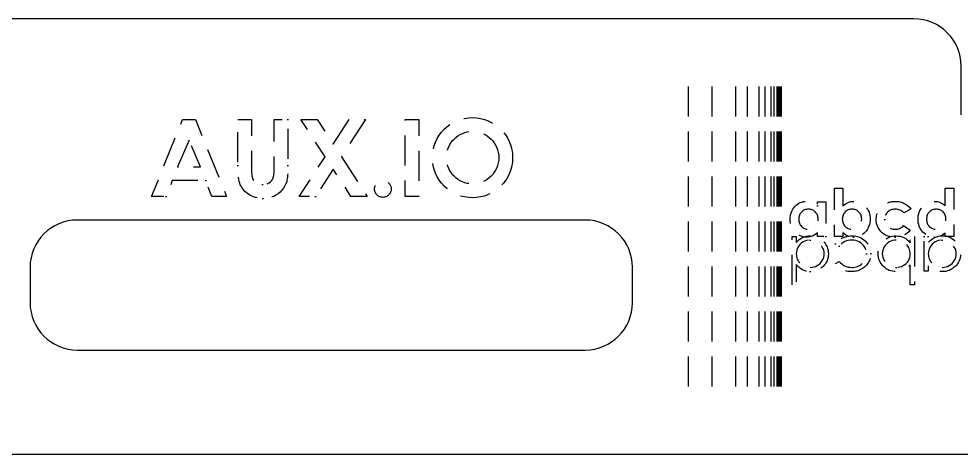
# Model space of a CAD drawing. Extents: x -120 to 11, y -9 to 20.
# Drawn here: x -54.64 to -14.75, y -9.21 to 9.21 of the extents above; entities that cross this region are included whole.
import ezdxf

# ---------------------------------------------------------------- set-up
doc = ezdxf.new("R2010")
doc.units = 0
doc.linetypes.add('HIDDEN', pattern=[1.905, 1.27, -0.635])
doc.layers.add('CUT', color=8, linetype='CONTINUOUS')
doc.layers.add('ENGRAVE', color=5, linetype='HIDDEN')

msp = doc.modelspace()

# ---------------------------------------------------------------- linework, layer by layer
at = {"layer": 'CUT'}
for p, q in [((-16.753, 9.207), (-88.608, 9.207)), ((-14.753, 5.144), (-14.753, 7.207)), ((-30.668, 0.698), (-52.168, 0.698)), ((-54.168, -1.302), (-54.168, -2.803)), ((-28.668, -2.803), (-28.668, -1.302)), ((-52.168, -4.803), (-30.668, -4.803)), ((-107.649, -9.207), (-6.326, -9.207))]:
    msp.add_line(p, q, dxfattribs=at)
for centre, start, end in [((-16.753, 7.207), 0, 90), ((-52.168, -1.302), 90, 180), ((-30.668, -1.302), 0, 90), ((-52.168, -2.803), 180, 270), ((-30.668, -2.803), 270, 0)]:
    msp.add_arc(centre, 2, start, end, dxfattribs=at)
at = {"layer": 'ENGRAVE'}
for p, q in [((-26.311, 6.35), (-26.311, -6.35)), ((-25.311, 6.35), (-25.311, -6.35)), ((-24.311, 6.35), (-24.311, -6.35)), ((-23.811, 6.35), (-23.811, -6.35)), ((-23.311, 6.35), (-23.311, -6.35)), ((-23.061, 6.35), (-23.061, -6.35)), ((-22.811, 6.35), (-22.811, -6.35)), ((-22.686, 6.35), (-22.686, -6.35)), ((-22.561, 6.35), (-22.561, -6.35)), ((-22.498, 6.35), (-22.498, -6.35)), ((-22.436, 6.35), (-22.436, -6.35)), ((-22.405, 6.35), (-22.405, -6.35)), ((-22.373, 6.35), (-22.373, -6.35))]:
    msp.add_line(p, q, dxfattribs=at)
at = {"layer": 'ENGRAVE', "flags": 128}
for points in [[(-47.709, 4.947), (-47.168, 4.947), (-47.168, 4.947), (-45.855, 1.698), (-45.855, 1.698), (-46.478, 1.698), (-46.478, 1.698), (-46.731, 2.364), (-46.731, 2.364), (-48.147, 2.364), (-48.147, 2.364), (-48.4, 1.698), (-48.4, 1.698), (-49.022, 1.698), (-49.022, 1.698), (-47.709, 4.947)], [(-45.376, 4.947), (-44.793, 4.947), (-44.793, 4.947), (-44.793, 2.833), (-44.793, 2.833), (-44.792, 2.767), (-44.79, 2.706), (-44.786, 2.651), (-44.781, 2.6), (-44.774, 2.554), (-44.766, 2.513), (-44.756, 2.477), (-44.745, 2.446), (-44.718, 2.392), (-44.682, 2.345), (-44.639, 2.302), (-44.588, 2.265), (-44.531, 2.236), (-44.468, 2.214), (-44.399, 2.202), (-44.325, 2.197), (-44.325, 2.197), (-44.246, 2.202), (-44.172, 2.216), (-44.105, 2.24), (-44.044, 2.273), (-43.989, 2.313), (-43.943, 2.359), (-43.907, 2.409), (-43.88, 2.465), (-43.87, 2.498), (-43.86, 2.537), (-43.852, 2.582), (-43.846, 2.635), (-43.841, 2.694), (-43.837, 2.759), (-43.835, 2.832), (-43.835, 2.91), (-43.835, 2.91), (-43.835, 4.947), (-43.835, 4.947), (-43.251, 4.947), (-43.251, 4.947), (-43.251, 3.009), (-43.251, 3.009), (-43.252, 2.891), (-43.254, 2.782), (-43.259, 2.683), (-43.264, 2.593), (-43.272, 2.513), (-43.281, 2.442), (-43.292, 2.38), (-43.305, 2.328), (-43.337, 2.234), (-43.382, 2.142), (-43.439, 2.05), (-43.508, 1.961), (-43.586, 1.878), (-43.67, 1.807), (-43.76, 1.747), (-43.855, 1.699), (-43.958, 1.662), (-44.068, 1.636), (-44.185, 1.619), (-44.312, 1.614), (-44.312, 1.614), (-44.396, 1.617), (-44.477, 1.625), (-44.555, 1.637), (-44.631, 1.655), (-44.704, 1.677), (-44.774, 1.705), (-44.842, 1.739), (-44.906, 1.776), (-44.967, 1.818), (-45.023, 1.863), (-45.075, 1.91), (-45.123, 1.959), (-45.166, 2.011), (-45.204, 2.066), (-45.238, 2.123), (-45.267, 2.183), (-45.293, 2.25), (-45.315, 2.326), (-45.334, 2.414), (-45.349, 2.512), (-45.361, 2.62), (-45.37, 2.739), (-45.374, 2.869), (-45.376, 3.009), (-45.376, 3.009), (-45.376, 4.947)], [(-42.7, 4.947), (-42.012, 4.947), (-42.012, 4.947), (-41.333, 3.904), (-41.333, 3.904), (-40.653, 4.947), (-40.653, 4.947), (-39.965, 4.947), (-39.965, 4.947), (-40.989, 3.376), (-40.989, 3.376), (-39.897, 1.698), (-39.897, 1.698), (-40.585, 1.698), (-40.585, 1.698), (-41.333, 2.849), (-41.333, 2.849), (-42.084, 1.698), (-42.084, 1.698), (-42.772, 1.698), (-42.772, 1.698), (-41.677, 3.377), (-41.677, 3.377), (-42.7, 4.947)], [(-38.293, 4.947), (-37.71, 4.947), (-37.71, 4.947), (-37.71, 1.698), (-37.71, 1.698), (-38.293, 1.698), (-38.293, 1.698), (-38.293, 4.947)], [(-47.439, 4.076), (-47.926, 2.947), (-47.926, 2.947), (-46.952, 2.947), (-46.952, 2.947), (-47.439, 4.076)], [(-19.758, 2.051), (-19.758, 1.291), (-19.758, 1.291), (-19.707, 1.337), (-19.654, 1.377), (-19.599, 1.411), (-19.542, 1.438), (-19.483, 1.46), (-19.422, 1.475), (-19.359, 1.484), (-19.294, 1.487), (-19.294, 1.487), (-19.223, 1.484), (-19.155, 1.474), (-19.09, 1.457), (-19.028, 1.434), (-18.968, 1.404), (-18.911, 1.367), (-18.857, 1.324), (-18.805, 1.274), (-18.758, 1.219), (-18.717, 1.16), (-18.683, 1.097), (-18.654, 1.031), (-18.633, 0.961), (-18.617, 0.887), (-18.607, 0.809), (-18.604, 0.728), (-18.604, 0.728), (-18.607, 0.649), (-18.617, 0.574), (-18.633, 0.502), (-18.656, 0.433), (-18.685, 0.367), (-18.721, 0.305), (-18.763, 0.246), (-18.812, 0.19), (-18.865, 0.14), (-18.921, 0.096), (-18.979, 0.059), (-19.039, 0.028), (-19.102, 0.005), (-19.167, -0.012), (-19.234, -0.022), (-19.304, -0.026), (-19.304, -0.026), (-19.367, -0.023), (-19.427, -0.015), (-19.485, -0.001), (-19.541, 0.018), (-19.595, 0.043), (-19.65, 0.075), (-19.704, 0.114), (-19.758, 0.159), (-19.758, 0.159), (-19.758, 0), (-19.758, 0), (-20.117, 0), (-20.117, 0), (-20.117, 2.051), (-20.117, 2.051), (-19.758, 2.051)], [(-15.425, 2.051), (-15.066, 2.051), (-15.066, 2.051), (-15.066, 0), (-15.066, 0), (-15.425, 0), (-15.425, 0), (-15.425, 0.159), (-15.425, 0.159), (-15.479, 0.114), (-15.533, 0.075), (-15.587, 0.043), (-15.642, 0.018), (-15.697, -0.001), (-15.755, -0.015), (-15.815, -0.023), (-15.877, -0.026), (-15.877, -0.026), (-15.947, -0.022), (-16.015, -0.012), (-16.08, 0.005), (-16.143, 0.028), (-16.203, 0.059), (-16.262, 0.096), (-16.317, 0.14), (-16.371, 0.19), (-16.419, 0.246), (-16.461, 0.305), (-16.497, 0.367), (-16.526, 0.433), (-16.549, 0.502), (-16.566, 0.574), (-16.575, 0.649), (-16.578, 0.728), (-16.578, 0.728), (-16.575, 0.809), (-16.566, 0.887), (-16.55, 0.961), (-16.528, 1.031), (-16.5, 1.097), (-16.466, 1.16), (-16.425, 1.219), (-16.377, 1.274), (-16.326, 1.324), (-16.271, 1.367), (-16.214, 1.404), (-16.154, 1.434), (-16.092, 1.457), (-16.027, 1.474), (-15.959, 1.484), (-15.888, 1.487), (-15.888, 1.487), (-15.823, 1.484), (-15.76, 1.475), (-15.699, 1.46), (-15.639, 1.438), (-15.582, 1.411), (-15.528, 1.377), (-15.475, 1.337), (-15.425, 1.291), (-15.425, 1.291), (-15.425, 2.051)], [(-20.835, 1.462), (-20.476, 1.462), (-20.476, 1.462), (-20.476, 0), (-20.476, 0), (-20.835, 0), (-20.835, 0), (-20.835, 0.159), (-20.835, 0.159), (-20.889, 0.114), (-20.943, 0.075), (-20.998, 0.043), (-21.052, 0.018), (-21.107, -0.001), (-21.165, -0.015), (-21.225, -0.023), (-21.288, -0.026), (-21.288, -0.026), (-21.358, -0.022), (-21.425, -0.012), (-21.49, 0.005), (-21.553, 0.028), (-21.614, 0.059), (-21.672, 0.096), (-21.728, 0.14), (-21.781, 0.19), (-21.83, 0.246), (-21.872, 0.305), (-21.907, 0.367), (-21.937, 0.433), (-21.959, 0.502), (-21.976, 0.574), (-21.986, 0.649), (-21.989, 0.728), (-21.989, 0.728), (-21.986, 0.809), (-21.976, 0.887), (-21.96, 0.961), (-21.938, 1.031), (-21.91, 1.097), (-21.876, 1.16), (-21.835, 1.219), (-21.788, 1.274), (-21.736, 1.324), (-21.681, 1.367), (-21.625, 1.404), (-21.564, 1.434), (-21.502, 1.457), (-21.437, 1.474), (-21.369, 1.484), (-21.298, 1.487), (-21.298, 1.487), (-21.233, 1.484), (-21.17, 1.475), (-21.109, 1.46), (-21.05, 1.44), (-20.993, 1.413), (-20.938, 1.38), (-20.885, 1.342), (-20.835, 1.297), (-20.835, 1.297), (-20.835, 1.462)], [(-16.886, 1.163), (-17.183, 1), (-17.183, 1), (-17.225, 1.04), (-17.267, 1.073), (-17.308, 1.1), (-17.349, 1.12), (-17.392, 1.135), (-17.438, 1.145), (-17.488, 1.152), (-17.541, 1.154), (-17.541, 1.154), (-17.59, 1.152), (-17.636, 1.146), (-17.68, 1.137), (-17.722, 1.124), (-17.761, 1.107), (-17.798, 1.086), (-17.833, 1.061), (-17.865, 1.033), (-17.894, 1.002), (-17.919, 0.968), (-17.94, 0.933), (-17.958, 0.895), (-17.972, 0.855), (-17.981, 0.814), (-17.987, 0.77), (-17.989, 0.724), (-17.989, 0.724), (-17.987, 0.679), (-17.982, 0.636), (-17.972, 0.595), (-17.959, 0.557), (-17.943, 0.52), (-17.923, 0.486), (-17.899, 0.454), (-17.871, 0.424), (-17.84, 0.397), (-17.807, 0.373), (-17.772, 0.353), (-17.734, 0.337), (-17.694, 0.324), (-17.652, 0.315), (-17.607, 0.31), (-17.56, 0.308), (-17.56, 0.308), (-17.503, 0.31), (-17.448, 0.317), (-17.397, 0.329), (-17.349, 0.346), (-17.305, 0.368), (-17.264, 0.394), (-17.226, 0.425), (-17.191, 0.462), (-17.191, 0.462), (-16.912, 0.27), (-16.912, 0.27), (-16.972, 0.201), (-17.037, 0.141), (-17.109, 0.09), (-17.186, 0.048), (-17.269, 0.016), (-17.358, -0.007), (-17.453, -0.021), (-17.553, -0.026), (-17.553, -0.026), (-17.644, -0.022), (-17.73, -0.012), (-17.81, 0.006), (-17.885, 0.03), (-17.956, 0.062), (-18.021, 0.101), (-18.082, 0.147), (-18.137, 0.199), (-18.186, 0.256), (-18.229, 0.317), (-18.266, 0.379), (-18.295, 0.443), (-18.318, 0.51), (-18.334, 0.58), (-18.345, 0.651), (-18.348, 0.726), (-18.348, 0.726), (-18.346, 0.777), (-18.341, 0.828), (-18.333, 0.877), (-18.322, 0.926), (-18.307, 0.974), (-18.29, 1.02), (-18.268, 1.066), (-18.244, 1.11), (-18.217, 1.153), (-18.187, 1.194), (-18.155, 1.232), (-18.121, 1.267), (-18.083, 1.3), (-18.044, 1.332), (-18.001, 1.36), (-17.956, 1.387), (-17.909, 1.41), (-17.861, 1.431), (-17.811, 1.448), (-17.76, 1.462), (-17.708, 1.473), (-17.654, 1.481), (-17.599, 1.486), (-17.542, 1.487), (-17.542, 1.487), (-17.49, 1.486), (-17.439, 1.482), (-17.39, 1.475), (-17.341, 1.466), (-17.294, 1.454), (-17.249, 1.44), (-17.205, 1.422), (-17.162, 1.403), (-17.082, 1.356), (-17.009, 1.301), (-16.944, 1.236), (-16.886, 1.163)], [(-21.223, 1.154), (-21.266, 1.152), (-21.307, 1.147), (-21.346, 1.137), (-21.383, 1.124), (-21.419, 1.108), (-21.452, 1.087), (-21.484, 1.063), (-21.514, 1.036), (-21.541, 1.005), (-21.564, 0.973), (-21.584, 0.938), (-21.601, 0.901), (-21.613, 0.863), (-21.623, 0.822), (-21.628, 0.778), (-21.63, 0.734), (-21.63, 0.734), (-21.628, 0.688), (-21.623, 0.645), (-21.613, 0.603), (-21.6, 0.564), (-21.584, 0.527), (-21.564, 0.492), (-21.54, 0.459), (-21.512, 0.427), (-21.482, 0.399), (-21.449, 0.375), (-21.416, 0.355), (-21.38, 0.338), (-21.343, 0.325), (-21.304, 0.315), (-21.264, 0.31), (-21.222, 0.308), (-21.222, 0.308), (-21.178, 0.31), (-21.136, 0.315), (-21.097, 0.324), (-21.059, 0.337), (-21.023, 0.354), (-20.989, 0.374), (-20.957, 0.398), (-20.927, 0.425), (-20.899, 0.456), (-20.875, 0.489), (-20.855, 0.524), (-20.839, 0.562), (-20.826, 0.602), (-20.816, 0.644), (-20.811, 0.688), (-20.809, 0.735), (-20.809, 0.735), (-20.811, 0.78), (-20.816, 0.824), (-20.826, 0.865), (-20.839, 0.904), (-20.855, 0.941), (-20.875, 0.975), (-20.899, 1.008), (-20.927, 1.038), (-20.957, 1.065), (-20.989, 1.089), (-21.023, 1.109), (-21.059, 1.125), (-21.097, 1.137), (-21.137, 1.147), (-21.179, 1.152), (-21.223, 1.154)], [(-19.371, 1.154), (-19.415, 1.152), (-19.457, 1.147), (-19.496, 1.137), (-19.534, 1.125), (-19.57, 1.109), (-19.604, 1.089), (-19.636, 1.065), (-19.667, 1.038), (-19.694, 1.008), (-19.718, 0.975), (-19.738, 0.941), (-19.754, 0.904), (-19.767, 0.865), (-19.776, 0.824), (-19.782, 0.78), (-19.784, 0.735), (-19.784, 0.735), (-19.782, 0.688), (-19.776, 0.644), (-19.767, 0.602), (-19.754, 0.562), (-19.738, 0.524), (-19.718, 0.489), (-19.694, 0.456), (-19.667, 0.425), (-19.636, 0.398), (-19.604, 0.374), (-19.57, 0.354), (-19.534, 0.337), (-19.496, 0.324), (-19.457, 0.315), (-19.415, 0.31), (-19.371, 0.308), (-19.371, 0.308), (-19.329, 0.31), (-19.288, 0.315), (-19.25, 0.325), (-19.213, 0.338), (-19.177, 0.355), (-19.143, 0.375), (-19.112, 0.399), (-19.081, 0.427), (-19.054, 0.459), (-19.03, 0.492), (-19.009, 0.527), (-18.993, 0.564), (-18.98, 0.603), (-18.97, 0.645), (-18.965, 0.688), (-18.963, 0.734), (-18.963, 0.734), (-18.965, 0.778), (-18.97, 0.822), (-18.98, 0.863), (-18.992, 0.901), (-19.008, 0.938), (-19.028, 0.973), (-19.052, 1.005), (-19.079, 1.036), (-19.109, 1.063), (-19.141, 1.087), (-19.174, 1.108), (-19.21, 1.124), (-19.248, 1.137), (-19.287, 1.147), (-19.328, 1.152), (-19.371, 1.154)], [(-15.813, 1.154), (-15.856, 1.152), (-15.897, 1.147), (-15.936, 1.137), (-15.973, 1.124), (-16.008, 1.108), (-16.042, 1.087), (-16.074, 1.063), (-16.104, 1.036), (-16.131, 1.005), (-16.154, 0.973), (-16.174, 0.938), (-16.191, 0.901), (-16.203, 0.863), (-16.212, 0.822), (-16.218, 0.778), (-16.22, 0.734), (-16.22, 0.734), (-16.218, 0.688), (-16.212, 0.645), (-16.203, 0.603), (-16.19, 0.564), (-16.173, 0.527), (-16.153, 0.492), (-16.129, 0.459), (-16.102, 0.427), (-16.071, 0.399), (-16.039, 0.375), (-16.006, 0.355), (-15.97, 0.338), (-15.933, 0.325), (-15.894, 0.315), (-15.853, 0.31), (-15.811, 0.308), (-15.811, 0.308), (-15.768, 0.31), (-15.726, 0.315), (-15.686, 0.324), (-15.649, 0.337), (-15.613, 0.354), (-15.578, 0.374), (-15.546, 0.398), (-15.516, 0.425), (-15.489, 0.456), (-15.465, 0.489), (-15.445, 0.524), (-15.428, 0.562), (-15.415, 0.602), (-15.406, 0.644), (-15.401, 0.688), (-15.399, 0.735), (-15.399, 0.735), (-15.401, 0.78), (-15.406, 0.824), (-15.415, 0.865), (-15.428, 0.904), (-15.445, 0.941), (-15.465, 0.975), (-15.489, 1.008), (-15.516, 1.038), (-15.546, 1.065), (-15.579, 1.089), (-15.613, 1.109), (-15.649, 1.125), (-15.687, 1.137), (-15.727, 1.147), (-15.769, 1.152), (-15.813, 1.154)], [(-21.912, -2.051), (-21.912, 0), (-21.912, 0), (-21.732, 0), (-21.732, 0), (-21.732, -0.253), (-21.732, -0.253), (-21.67, -0.185), (-21.605, -0.127), (-21.536, -0.08), (-21.463, -0.041), (-21.386, -0.012), (-21.306, 0.009), (-21.222, 0.022), (-21.135, 0.026), (-21.135, 0.026), (-21.058, 0.022), (-20.984, 0.012), (-20.912, -0.006), (-20.843, -0.03), (-20.777, -0.061), (-20.714, -0.099), (-20.654, -0.144), (-20.597, -0.196), (-20.544, -0.253), (-20.499, -0.312), (-20.461, -0.375), (-20.429, -0.442), (-20.405, -0.51), (-20.387, -0.582), (-20.377, -0.657), (-20.373, -0.735), (-20.373, -0.735), (-20.377, -0.811), (-20.387, -0.885), (-20.405, -0.955), (-20.43, -1.023), (-20.461, -1.088), (-20.5, -1.15), (-20.546, -1.21), (-20.599, -1.266), (-20.657, -1.318), (-20.717, -1.363), (-20.781, -1.401), (-20.847, -1.432), (-20.916, -1.456), (-20.988, -1.474), (-21.063, -1.484), (-21.141, -1.487), (-21.141, -1.487), (-21.23, -1.482), (-21.315, -1.468), (-21.396, -1.444), (-21.472, -1.41), (-21.544, -1.367), (-21.611, -1.314), (-21.674, -1.251), (-21.732, -1.179), (-21.732, -1.179), (-21.732, -2.051), (-21.732, -2.051), (-21.912, -2.051)], [(-20.066, -1.145), (-19.915, -1.051), (-19.915, -1.051), (-19.865, -1.111), (-19.809, -1.163), (-19.749, -1.208), (-19.685, -1.244), (-19.616, -1.272), (-19.543, -1.292), (-19.466, -1.304), (-19.383, -1.308), (-19.383, -1.308), (-19.318, -1.305), (-19.254, -1.297), (-19.194, -1.284), (-19.137, -1.266), (-19.082, -1.242), (-19.031, -1.214), (-18.982, -1.18), (-18.936, -1.141), (-18.895, -1.098), (-18.858, -1.052), (-18.828, -1.005), (-18.802, -0.956), (-18.783, -0.904), (-18.769, -0.85), (-18.761, -0.793), (-18.758, -0.735), (-18.758, -0.735), (-18.763, -0.658), (-18.778, -0.584), (-18.804, -0.512), (-18.84, -0.442), (-18.885, -0.378), (-18.937, -0.321), (-18.997, -0.271), (-19.065, -0.23), (-19.138, -0.196), (-19.216, -0.173), (-19.298, -0.159), (-19.385, -0.154), (-19.385, -0.154), (-19.464, -0.158), (-19.54, -0.17), (-19.611, -0.19), (-19.68, -0.218), (-19.744, -0.254), (-19.805, -0.298), (-19.862, -0.35), (-19.915, -0.41), (-19.915, -0.41), (-20.066, -0.312), (-20.066, -0.312), (-20.038, -0.273), (-20.009, -0.236), (-19.977, -0.202), (-19.943, -0.169), (-19.907, -0.139), (-19.868, -0.112), (-19.827, -0.086), (-19.784, -0.063), (-19.74, -0.042), (-19.693, -0.024), (-19.645, -0.009), (-19.595, 0.004), (-19.544, 0.013), (-19.492, 0.02), (-19.437, 0.024), (-19.382, 0.026), (-19.382, 0.026), (-19.297, 0.022), (-19.216, 0.012), (-19.139, -0.005), (-19.065, -0.028), (-18.995, -0.059), (-18.928, -0.097), (-18.866, -0.141), (-18.807, -0.192), (-18.753, -0.247), (-18.707, -0.306), (-18.668, -0.367), (-18.635, -0.431), (-18.611, -0.499), (-18.593, -0.569), (-18.582, -0.643), (-18.578, -0.719), (-18.578, -0.719), (-18.58, -0.77), (-18.585, -0.821), (-18.594, -0.871), (-18.605, -0.92), (-18.62, -0.968), (-18.639, -1.016), (-18.66, -1.062), (-18.685, -1.107), (-18.714, -1.151), (-18.744, -1.192), (-18.777, -1.23), (-18.812, -1.266), (-18.85, -1.3), (-18.89, -1.331), (-18.933, -1.36), (-18.979, -1.387), (-19.026, -1.41), (-19.075, -1.431), (-19.125, -1.448), (-19.177, -1.462), (-19.23, -1.473), (-19.284, -1.481), (-19.339, -1.486), (-19.397, -1.487), (-19.397, -1.487), (-19.468, -1.484), (-19.539, -1.476), (-19.609, -1.462), (-19.677, -1.443), (-19.742, -1.419), (-19.801, -1.391), (-19.856, -1.361), (-19.906, -1.327), (-19.951, -1.288), (-19.993, -1.246), (-20.031, -1.198), (-20.066, -1.145)], [(-16.732, 0), (-16.732, -2.051), (-16.732, -2.051), (-16.912, -2.051), (-16.912, -2.051), (-16.912, -1.196), (-16.912, -1.196), (-16.974, -1.265), (-17.039, -1.324), (-17.108, -1.374), (-17.181, -1.415), (-17.257, -1.446), (-17.337, -1.469), (-17.421, -1.483), (-17.508, -1.487), (-17.508, -1.487), (-17.585, -1.484), (-17.66, -1.473), (-17.732, -1.456), (-17.8, -1.432), (-17.867, -1.401), (-17.93, -1.363), (-17.99, -1.318), (-18.047, -1.266), (-18.1, -1.209), (-18.145, -1.149), (-18.183, -1.086), (-18.215, -1.02), (-18.24, -0.952), (-18.257, -0.88), (-18.267, -0.806), (-18.271, -0.728), (-18.271, -0.728), (-18.267, -0.651), (-18.257, -0.578), (-18.239, -0.507), (-18.214, -0.439), (-18.183, -0.373), (-18.144, -0.311), (-18.098, -0.252), (-18.045, -0.195), (-17.988, -0.143), (-17.927, -0.099), (-17.863, -0.06), (-17.797, -0.03), (-17.728, -0.005), (-17.655, 0.012), (-17.58, 0.022), (-17.502, 0.026), (-17.502, 0.026), (-17.413, 0.021), (-17.329, 0.008), (-17.249, -0.014), (-17.173, -0.045), (-17.101, -0.086), (-17.034, -0.137), (-16.971, -0.198), (-16.912, -0.27), (-16.912, -0.27), (-16.912, 0), (-16.912, 0), (-16.732, 0)], [(-16.322, -1.462), (-16.322, 0), (-16.322, 0), (-16.143, 0), (-16.143, 0), (-16.143, -0.253), (-16.143, -0.253), (-16.08, -0.185), (-16.015, -0.127), (-15.946, -0.08), (-15.873, -0.041), (-15.796, -0.012), (-15.716, 0.009), (-15.633, 0.022), (-15.546, 0.026), (-15.546, 0.026), (-15.468, 0.022), (-15.394, 0.012), (-15.322, -0.006), (-15.253, -0.03), (-15.187, -0.061), (-15.125, -0.099), (-15.064, -0.144), (-15.007, -0.196), (-14.955, -0.253), (-14.909, -0.312), (-14.871, -0.375), (-14.839, -0.442), (-14.815, -0.51), (-14.798, -0.582), (-14.787, -0.657), (-14.784, -0.735), (-14.784, -0.735), (-14.787, -0.811), (-14.798, -0.885), (-14.815, -0.955), (-14.84, -1.023), (-14.872, -1.088), (-14.911, -1.15), (-14.956, -1.21), (-15.009, -1.266), (-15.067, -1.318), (-15.127, -1.363), (-15.191, -1.401), (-15.257, -1.432), (-15.326, -1.456), (-15.399, -1.474), (-15.474, -1.484), (-15.551, -1.487), (-15.551, -1.487), (-15.641, -1.483), (-15.726, -1.47), (-15.806, -1.447), (-15.883, -1.416), (-15.954, -1.375), (-16.022, -1.325), (-16.084, -1.263), (-16.143, -1.191), (-16.143, -1.191), (-16.143, -1.462), (-16.143, -1.462), (-16.322, -1.462)], [(-21.143, -1.308), (-21.065, -1.303), (-20.99, -1.289), (-20.917, -1.265), (-20.848, -1.232), (-20.784, -1.191), (-20.727, -1.142), (-20.676, -1.085), (-20.633, -1.021), (-20.598, -0.952), (-20.573, -0.881), (-20.558, -0.808), (-20.553, -0.733), (-20.553, -0.733), (-20.558, -0.658), (-20.573, -0.585), (-20.599, -0.514), (-20.634, -0.445), (-20.677, -0.38), (-20.728, -0.322), (-20.786, -0.272), (-20.85, -0.23), (-20.919, -0.197), (-20.991, -0.173), (-21.065, -0.159), (-21.142, -0.154), (-21.142, -0.154), (-21.22, -0.159), (-21.295, -0.173), (-21.369, -0.197), (-21.44, -0.23), (-21.506, -0.271), (-21.564, -0.319), (-21.615, -0.374), (-21.657, -0.435), (-21.69, -0.502), (-21.714, -0.573), (-21.728, -0.648), (-21.732, -0.728), (-21.732, -0.728), (-21.73, -0.788), (-21.722, -0.846), (-21.708, -0.902), (-21.69, -0.955), (-21.666, -1.005), (-21.637, -1.053), (-21.602, -1.099), (-21.562, -1.141), (-21.519, -1.18), (-21.472, -1.214), (-21.424, -1.243), (-21.373, -1.266), (-21.319, -1.284), (-21.263, -1.297), (-21.204, -1.305), (-21.143, -1.308)], [(-17.501, -0.154), (-17.579, -0.159), (-17.655, -0.173), (-17.727, -0.196), (-17.796, -0.229), (-17.86, -0.27), (-17.917, -0.32), (-17.968, -0.376), (-18.012, -0.441), (-18.046, -0.51), (-18.071, -0.581), (-18.086, -0.653), (-18.091, -0.728), (-18.091, -0.728), (-18.086, -0.803), (-18.071, -0.876), (-18.046, -0.948), (-18.011, -1.017), (-17.967, -1.082), (-17.916, -1.139), (-17.859, -1.189), (-17.794, -1.231), (-17.725, -1.265), (-17.653, -1.288), (-17.58, -1.303), (-17.504, -1.308), (-17.504, -1.308), (-17.426, -1.303), (-17.351, -1.288), (-17.277, -1.265), (-17.205, -1.231), (-17.139, -1.19), (-17.08, -1.141), (-17.03, -1.087), (-16.988, -1.025), (-16.955, -0.958), (-16.931, -0.887), (-16.917, -0.812), (-16.912, -0.734), (-16.912, -0.734), (-16.915, -0.673), (-16.923, -0.615), (-16.936, -0.559), (-16.954, -0.506), (-16.978, -0.456), (-17.008, -0.408), (-17.042, -0.363), (-17.082, -0.32), (-17.126, -0.281), (-17.172, -0.247), (-17.221, -0.219), (-17.272, -0.196), (-17.325, -0.177), (-17.381, -0.164), (-17.44, -0.156), (-17.501, -0.154)], [(-15.554, -1.308), (-15.475, -1.303), (-15.4, -1.289), (-15.328, -1.265), (-15.258, -1.232), (-15.194, -1.191), (-15.137, -1.142), (-15.086, -1.085), (-15.043, -1.021), (-15.008, -0.952), (-14.983, -0.881), (-14.968, -0.808), (-14.963, -0.733), (-14.963, -0.733), (-14.968, -0.658), (-14.983, -0.585), (-15.009, -0.514), (-15.044, -0.445), (-15.088, -0.38), (-15.138, -0.322), (-15.196, -0.272), (-15.26, -0.23), (-15.33, -0.197), (-15.401, -0.173), (-15.476, -0.159), (-15.552, -0.154), (-15.552, -0.154), (-15.63, -0.159), (-15.705, -0.173), (-15.779, -0.197), (-15.85, -0.23), (-15.916, -0.271), (-15.975, -0.319), (-16.025, -0.374), (-16.067, -0.435), (-16.1, -0.502), (-16.124, -0.573), (-16.138, -0.648), (-16.143, -0.728), (-16.143, -0.728), (-16.14, -0.788), (-16.132, -0.846), (-16.119, -0.902), (-16.1, -0.955), (-16.076, -1.005), (-16.047, -1.053), (-16.012, -1.099), (-15.973, -1.141), (-15.929, -1.18), (-15.883, -1.214), (-15.834, -1.243), (-15.783, -1.266), (-15.729, -1.284), (-15.673, -1.297), (-15.615, -1.305), (-15.554, -1.308)]]:
    msp.add_lwpolyline(points, dxfattribs=at)
at = {"layer": 'ENGRAVE'}
for centre, radius in [((-35.44, 3.334), 1.697), ((-35.436, 3.336), 1.111), ((-39.233, 2.01), 0.354)]:
    msp.add_circle(centre, radius, dxfattribs=at)

doc.saveas('drawing.dxf')
